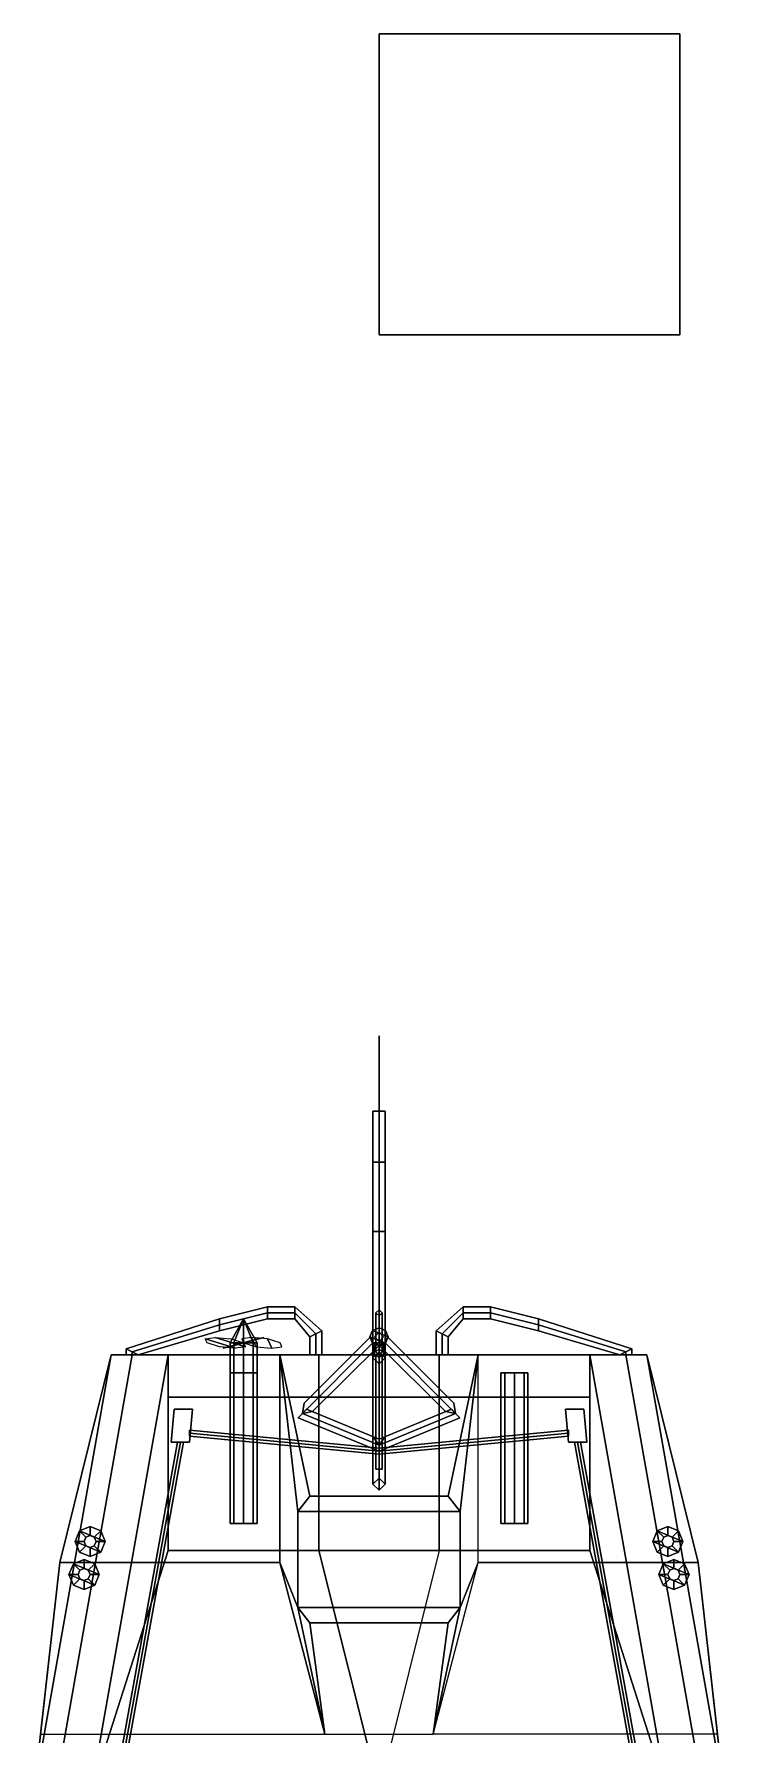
# Model space of a CAD drawing. Header units: millimetres. Extents: x -1.2 to 1.2, y -5.2 to 9.5.
# Drawn here: x -1.15 to 1.15, y 3.87 to 9.52 of the extents above; entities that cross this region are included whole.
import ezdxf

# ---------------------------------------------------------------- set-up
doc = ezdxf.new("R2010")
doc.units = ezdxf.units.MM
for name, color, linetype in [('flag', 1, 'Continuous'), ('h2', 2, 'Continuous'), ('propeller', 1, 'Continuous')]:
    doc.layers.add(name, color=color, linetype=linetype)

msp = doc.modelspace()

# ---------------------------------------------------------------- linework, layer by layer
for points in [[(1, 9.52, 4.19), (1, 9.52, 3.19), (0, 9.52, 3.19), (0, 9.52, 4.19)], [(1, 9.52, 3.19), (1, 8.52, 3.19), (0, 8.52, 3.19), (0, 9.52, 3.19)], [(0, 9.52, 3.19), (0, 8.52, 3.19), (0, 8.52, 4.19), (0, 9.52, 4.19)], [(0, 9.52, 4.19), (0, 8.52, 4.19), (1, 8.52, 4.19), (1, 9.52, 4.19)], [(1, 8.52, 4.19), (1, 8.52, 3.19), (1, 9.52, 3.19), (1, 9.52, 4.19)], [(0, 8.52, 4.19), (0, 8.52, 3.19), (1, 8.52, 3.19), (1, 8.52, 4.19)], [(-0.02, 5.94), (-0.02, 5.54, 0.01), (-0.02, 5.77, 0.04), (-0.02, 5.94, 0.04)], [(-0.02, 5.94, 0.04), (-0.02, 5.77, 0.04), (0.02, 5.77, 0.04), (0.02, 5.94, 0.04)], [(-0.02, 5.94), (-0.02, 5.17), (-0.02, 5.17, 0.01), (-0.02, 5.54, 0.01)], [(-0.02, 5.94, -0.34), (-0.02, 5.17, -0.34), (-0.02, 5.17), (-0.02, 5.94)], [(-0.02, 5.94), (-0.02, 5.94, 0.04), (0.02, 5.94, 0.04), (0.02, 5.94)], [(-0.02, 5.94, -0.34), (-0.02, 5.94), (0.02, 5.94), (0.02, 5.94, -0.34)], [(-0.02, 5.17, -0.34), (-0.02, 5.94, -0.34), (0.02, 5.94, -0.34), (0.02, 5.17, -0.34)], [(0.02, 5.94, 0.04), (0.02, 5.77, 0.04), (0.02, 5.54, 0.01), (0.02, 5.94)], [(0.02, 5.54, 0.01), (0.02, 5.17, 0.01), (0.02, 5.17), (0.02, 5.94)], [(0.02, 5.94), (0.02, 5.17), (0.02, 5.17, -0.34), (0.02, 5.94, -0.34)], [(-0.02, 5.77, 0.04), (-0.02, 5.54, 0.01), (0.02, 5.54, 0.01), (0.02, 5.77, 0.04)], [(-0.02, 5.54, 0.01), (-0.02, 5.17, 0.01), (0.02, 5.17, 0.01), (0.02, 5.54, 0.01)], [(-0.37, 5.27, 0.09), (-0.37, 5.29, 0.07), (-0.53, 5.25, 0.07), (-0.53, 5.23, 0.09)], [(-0.37, 5.29, 0.07), (-0.37, 5.27, 0.05), (-0.53, 5.23, 0.05), (-0.53, 5.25, 0.07)], [(-0.37, 5.27, 0.05), (-0.37, 5.25, 0.07), (-0.53, 5.21, 0.07), (-0.53, 5.23, 0.05)], [(-0.37, 5.25, 0.07), (-0.37, 5.27, 0.09), (-0.53, 5.23, 0.09), (-0.53, 5.21, 0.07)], [(-0.28, 5.27, 0.09), (-0.28, 5.29, 0.07), (-0.37, 5.29, 0.07), (-0.37, 5.27, 0.09)], [(-0.28, 5.29, 0.07), (-0.28, 5.27, 0.05), (-0.37, 5.27, 0.05), (-0.37, 5.29, 0.07)], [(-0.28, 5.27, 0.05), (-0.28, 5.25, 0.07), (-0.37, 5.25, 0.07), (-0.37, 5.27, 0.05)], [(-0.28, 5.25, 0.07), (-0.28, 5.27, 0.09), (-0.37, 5.27, 0.09), (-0.37, 5.25, 0.07)], [(-0.21, 5.2, 0.09), (-0.19, 5.21, 0.07), (-0.28, 5.29, 0.07), (-0.28, 5.27, 0.09)], [(-0.19, 5.21, 0.07), (-0.21, 5.2, 0.05), (-0.28, 5.27, 0.05), (-0.28, 5.29, 0.07)], [(-0.21, 5.2, 0.05), (-0.23, 5.19, 0.07), (-0.28, 5.25, 0.07), (-0.28, 5.27, 0.05)], [(-0.23, 5.19, 0.07), (-0.21, 5.2, 0.09), (-0.28, 5.27, 0.09), (-0.28, 5.25, 0.07)], [(-0.01, 5.14, 0.37), (0, 5.13, 0.38), (0, 5.28, 0.38), (-0.01, 5.27, 0.37)], [(0, 5.13, 0.27), (-0.01, 5.14, 0.28), (-0.01, 5.27, 0.28), (0, 5.28, 0.27)], [(0, 5.28, 0.27), (-0.01, 5.27, 0.28), (-0.01, 5.27, 0.37), (0, 5.28, 0.38)], [(0, 5.15, 0.36), (-0.01, 5.14, 0.37), (-0.01, 5.27, 0.37), (0, 5.26, 0.36)], [(-0.01, 5.14, 0.28), (0, 5.15, 0.29), (0, 5.26, 0.29), (-0.01, 5.27, 0.28)], [(-0.01, 5.27, 0.28), (0, 5.26, 0.29), (0, 5.26, 0.36), (-0.01, 5.27, 0.37)], [(0, 5.13, 0.38), (0.01, 5.14, 0.37), (0.01, 5.27, 0.37), (0, 5.28, 0.38)], [(0.01, 5.14, 0.28), (0, 5.13, 0.27), (0, 5.28, 0.27), (0.01, 5.27, 0.28)], [(0.01, 5.27, 0.28), (0, 5.28, 0.27), (0, 5.28, 0.38), (0.01, 5.27, 0.37)], [(0.01, 5.14, 0.37), (0, 5.15, 0.36), (0, 5.26, 0.36), (0.01, 5.27, 0.37)], [(0, 5.15, 0.29), (0.01, 5.14, 0.28), (0.01, 5.27, 0.28), (0, 5.26, 0.29)], [(0, 5.26, 0.29), (0.01, 5.27, 0.28), (0.01, 5.27, 0.37), (0, 5.26, 0.36)], [(0.19, 5.21, 0.07), (0.21, 5.2, 0.09), (0.28, 5.27, 0.09), (0.28, 5.29, 0.07)], [(0.21, 5.2, 0.05), (0.19, 5.21, 0.07), (0.28, 5.29, 0.07), (0.28, 5.27, 0.05)], [(0.23, 5.19, 0.07), (0.21, 5.2, 0.05), (0.28, 5.27, 0.05), (0.28, 5.25, 0.07)], [(0.21, 5.2, 0.09), (0.23, 5.19, 0.07), (0.28, 5.25, 0.07), (0.28, 5.27, 0.09)], [(0.28, 5.29, 0.07), (0.28, 5.27, 0.09), (0.37, 5.27, 0.09), (0.37, 5.29, 0.07)], [(0.28, 5.27, 0.05), (0.28, 5.29, 0.07), (0.37, 5.29, 0.07), (0.37, 5.27, 0.05)], [(0.28, 5.25, 0.07), (0.28, 5.27, 0.05), (0.37, 5.27, 0.05), (0.37, 5.25, 0.07)], [(0.28, 5.27, 0.09), (0.28, 5.25, 0.07), (0.37, 5.25, 0.07), (0.37, 5.27, 0.09)], [(0.37, 5.29, 0.07), (0.37, 5.27, 0.09), (0.53, 5.23, 0.09), (0.53, 5.25, 0.07)], [(0.37, 5.27, 0.05), (0.37, 5.29, 0.07), (0.53, 5.25, 0.07), (0.53, 5.23, 0.05)], [(0.37, 5.25, 0.07), (0.37, 5.27, 0.05), (0.53, 5.23, 0.05), (0.53, 5.21, 0.07)], [(0.37, 5.27, 0.09), (0.37, 5.25, 0.07), (0.53, 5.21, 0.07), (0.53, 5.23, 0.09)], [(-0.53, 5.23, 0.09), (-0.53, 5.25, 0.07), (-0.84, 5.15, 0.07), (-0.82, 5.14, 0.09)], [(-0.53, 5.25, 0.07), (-0.53, 5.23, 0.05), (-0.82, 5.14, 0.05), (-0.84, 5.15, 0.07)], [(-0.53, 5.23, 0.05), (-0.53, 5.21, 0.07), (-0.8, 5.13, 0.07), (-0.82, 5.14, 0.05)], [(-0.53, 5.21, 0.07), (-0.53, 5.23, 0.09), (-0.82, 5.14, 0.09), (-0.8, 5.13, 0.07)], [(-0.21, 5.2, 0.09), (-0.23, 5.19, 0.07), (-0.23, 5.13, 0.07), (-0.21, 5.13, 0.09)], [(-0.23, 5.19, 0.07), (-0.21, 5.2, 0.05), (-0.21, 5.13, 0.05), (-0.23, 5.13, 0.07)], [(-0.21, 5.2, 0.05), (-0.19, 5.21, 0.07), (-0.19, 5.13, 0.07), (-0.21, 5.13, 0.05)], [(-0.19, 5.21, 0.07), (-0.21, 5.2, 0.09), (-0.21, 5.13, 0.09), (-0.19, 5.13, 0.07)], [(-0.0212, 5.2112, 0.2), (-0.03, 5.19, 0.2), (-0.03, 5.19, 0.23), (-0.0212, 5.2112, 0.23)], [(-0.0212, 5.2112, 0.45), (-0.03, 5.19, 0.45), (-0.03, 5.19, 0.49), (-0.0212, 5.2112, 0.49)], [(0.03, 5.19, 0.49), (-0.0212, 5.2112, 0.49), (-0.03, 5.19, 0.49), (0.0212, 5.1688, 0.49)], [(0.03, 5.19, 0.23), (-0.0212, 5.2112, 0.23), (-0.03, 5.19, 0.23), (0.0212, 5.1688, 0.23)], [(0, 5.22, 0.2), (-0.0212, 5.2112, 0.2), (-0.0212, 5.2112, 0.23), (0, 5.22, 0.23)], [(0, 5.22, 0.45), (-0.0212, 5.2112, 0.45), (-0.0212, 5.2112, 0.49), (0, 5.22, 0.49)], [(0.0212, 5.2112, 0.49), (0, 5.22, 0.49), (-0.0212, 5.2112, 0.49), (0.03, 5.19, 0.49)], [(0.0212, 5.2112, 0.23), (0, 5.22, 0.23), (-0.0212, 5.2112, 0.23), (0.03, 5.19, 0.23)], [(0, 5.205, 0.01), (-0.015, 5.19, 0.01), (-0.015, 5.19, 0.2), (0, 5.205, 0.2)], [(0, 5.205, 0.36), (-0.015, 5.19, 0.36), (-0.015, 5.19, 0.45), (0, 5.205, 0.45)], [(0, 5.205, 0.23), (-0.015, 5.19, 0.23), (-0.015, 5.19, 0.29), (0, 5.205, 0.29)], [(0, 5.205, 0.29), (-0.015, 5.19, 0.29), (0, 5.175, 0.29), (0.015, 5.19, 0.29)], [(0.0212, 5.2112, 0.2), (0, 5.22, 0.2), (0, 5.22, 0.23), (0.0212, 5.2112, 0.23)], [(0.0212, 5.2112, 0.45), (0, 5.22, 0.45), (0, 5.22, 0.49), (0.0212, 5.2112, 0.49)], [(0.015, 5.19, 0.01), (0, 5.205, 0.01), (0, 5.205, 0.2), (0.015, 5.19, 0.2)], [(0.015, 5.19, 0.36), (0, 5.205, 0.36), (0, 5.205, 0.45), (0.015, 5.19, 0.45)], [(0.015, 5.19, 0.23), (0, 5.205, 0.23), (0, 5.205, 0.29), (0.015, 5.19, 0.29)], [(0.03, 5.19, 0.2), (0.0212, 5.2112, 0.2), (0.0212, 5.2112, 0.23), (0.03, 5.19, 0.23)], [(0.03, 5.19, 0.45), (0.0212, 5.2112, 0.45), (0.0212, 5.2112, 0.49), (0.03, 5.19, 0.49)], [(0.19, 5.21, 0.07), (0.21, 5.2, 0.05), (0.21, 5.13, 0.05), (0.19, 5.13, 0.07)], [(0.21, 5.2, 0.09), (0.19, 5.21, 0.07), (0.19, 5.13, 0.07), (0.21, 5.13, 0.09)], [(0.23, 5.19, 0.07), (0.21, 5.2, 0.09), (0.21, 5.13, 0.09), (0.23, 5.13, 0.07)], [(0.21, 5.2, 0.05), (0.23, 5.19, 0.07), (0.23, 5.13, 0.07), (0.21, 5.13, 0.05)], [(0.53, 5.25, 0.07), (0.53, 5.23, 0.09), (0.82, 5.14, 0.09), (0.84, 5.15, 0.07)], [(0.53, 5.23, 0.05), (0.53, 5.25, 0.07), (0.84, 5.15, 0.07), (0.82, 5.14, 0.05)], [(0.53, 5.21, 0.07), (0.53, 5.23, 0.05), (0.82, 5.14, 0.05), (0.8, 5.13, 0.07)], [(0.53, 5.23, 0.09), (0.53, 5.21, 0.07), (0.8, 5.13, 0.07), (0.82, 5.14, 0.09)], [(-0.82, 5.13, 0.05), (-0.84, 5.13, 0.07), (-0.84, 5.15, 0.07), (-0.82, 5.14, 0.05)], [(-0.84, 5.13, 0.07), (-0.82, 5.13, 0.09), (-0.82, 5.14, 0.09), (-0.84, 5.15, 0.07)], [(-0.0212, 5.1688, 0.49), (-0.0283, 5.19, 0.47), (-0.2487, 4.9696, 0.47), (-0.2546, 4.9354, 0.49)], [(-0.0283, 5.19, 0.47), (-0.0212, 5.1688, 0.45), (-0.2546, 4.9354, 0.45), (-0.2487, 4.9696, 0.47)], [(0, 5.1617, 0.47), (-0.0212, 5.1688, 0.49), (-0.2546, 4.9354, 0.49), (-0.2204, 4.9413, 0.47)], [(-0.0212, 5.1688, 0.45), (0, 5.1617, 0.47), (-0.2204, 4.9413, 0.47), (-0.2546, 4.9354, 0.45)], [(-0.03, 5.19, 0.2), (-0.0212, 5.1688, 0.2), (-0.0212, 5.1688, 0.23), (-0.03, 5.19, 0.23)], [(-0.03, 5.19, 0.45), (-0.0212, 5.1688, 0.45), (-0.0212, 5.1688, 0.49), (-0.03, 5.19, 0.49)], [(0.0212, 5.1688, 0.49), (-0.03, 5.19, 0.49), (-0.0212, 5.1688, 0.49), (0, 5.16, 0.49)], [(0.0212, 5.1688, 0.23), (-0.03, 5.19, 0.23), (-0.0212, 5.1688, 0.23), (0, 5.16, 0.23)], [(-0.0212, 5.1688, 0.2), (0, 5.16, 0.2), (0, 5.16, 0.23), (-0.0212, 5.1688, 0.23)], [(-0.0212, 5.1688, 0.45), (0, 5.16, 0.45), (0, 5.16, 0.49), (-0.0212, 5.1688, 0.49)], [(-0.02, 5.17), (-0.02, 5.17, -0.34), (0.02, 5.17, -0.34), (0.02, 5.17)], [(-0.02, 5.17, 0.01), (-0.02, 5.17), (0.02, 5.17), (0.02, 5.17, 0.01)], [(0, 5.16, 0.49), (-0.02, 5.17, 0.47), (-0.02, 4.8583, 0.47), (0, 4.83, 0.49)], [(-0.02, 5.17, 0.47), (0, 5.16, 0.45), (0, 4.83, 0.45), (-0.02, 4.8583, 0.47)], [(-0.015, 5.19, 0.01), (0, 5.175, 0.01), (0, 5.175, 0.2), (-0.015, 5.19, 0.2)], [(-0.015, 5.19, 0.36), (0, 5.175, 0.36), (0, 5.175, 0.45), (-0.015, 5.19, 0.45)], [(-0.015, 5.19, 0.23), (0, 5.175, 0.23), (0, 5.175, 0.29), (-0.015, 5.19, 0.29)], [(0, 5.13, 0.2), (-0.015, 5.13, 0.215), (-0.015, 5.17, 0.215), (0, 5.16, 0.2)], [(-0.015, 5.13, 0.215), (0, 5.13, 0.23), (0, 5.16, 0.23), (-0.015, 5.17, 0.215)], [(0, 5.15, 0.29), (-0.01, 5.14, 0.28), (-0.01, 5.14, 0.37), (0, 5.15, 0.36)], [(0, 5.175, 0.01), (0.015, 5.19, 0.01), (0.015, 5.19, 0.2), (0, 5.175, 0.2)], [(0, 5.175, 0.36), (0.015, 5.19, 0.36), (0.015, 5.19, 0.45), (0, 5.175, 0.45)], [(0, 5.175, 0.23), (0.015, 5.19, 0.23), (0.015, 5.19, 0.29), (0, 5.175, 0.29)], [(0.015, 5.13, 0.215), (0, 5.13, 0.2), (0, 5.16, 0.2), (0.015, 5.17, 0.215)], [(0, 5.13, 0.23), (0.015, 5.13, 0.215), (0.015, 5.17, 0.215), (0, 5.16, 0.23)], [(0.02, 5.17, 0.47), (0, 5.16, 0.49), (0, 4.83, 0.49), (0.02, 4.8583, 0.47)], [(0, 5.16, 0.45), (0.02, 5.17, 0.47), (0.02, 4.8583, 0.47), (0, 4.83, 0.45)], [(0, 5.16, 0.2), (0.0212, 5.1688, 0.2), (0.0212, 5.1688, 0.23), (0, 5.16, 0.23)], [(0.0212, 5.1688, 0.49), (0, 5.1617, 0.47), (0.2204, 4.9413, 0.47), (0.2546, 4.9354, 0.49)], [(0, 5.1617, 0.47), (0.0212, 5.1688, 0.45), (0.2546, 4.9354, 0.45), (0.2204, 4.9413, 0.47)], [(0, 5.16, 0.45), (0.0212, 5.1688, 0.45), (0.0212, 5.1688, 0.49), (0, 5.16, 0.49)], [(0.01, 5.14, 0.28), (0, 5.15, 0.29), (0, 5.15, 0.36), (0.01, 5.14, 0.37)], [(0.0212, 5.1688, 0.2), (0.03, 5.19, 0.2), (0.03, 5.19, 0.23), (0.0212, 5.1688, 0.23)], [(0.0283, 5.19, 0.47), (0.0212, 5.1688, 0.49), (0.2546, 4.9354, 0.49), (0.2487, 4.9696, 0.47)], [(0.0212, 5.1688, 0.45), (0.0283, 5.19, 0.47), (0.2487, 4.9696, 0.47), (0.2546, 4.9354, 0.45)], [(0.0212, 5.1688, 0.45), (0.03, 5.19, 0.45), (0.03, 5.19, 0.49), (0.0212, 5.1688, 0.49)], [(0.84, 5.13, 0.07), (0.82, 5.13, 0.05), (0.82, 5.14, 0.05), (0.84, 5.15, 0.07)], [(0.82, 5.13, 0.09), (0.84, 5.13, 0.07), (0.84, 5.15, 0.07), (0.82, 5.14, 0.09)], [(-0.82, 5.13, -0.26), (-1.0762, 3.68, -0.31), (-1.1462, 3.68, -0.18), (-0.89, 5.13, -0.13)], [(-0.89, 5.13, -0.13), (-0.89, 5.13, -0.13), (-1.1462, 3.68, -0.18), (-1.06, 4.44)], [(-0.7, 5.13, -0.32), (-0.9562, 3.68, -0.37), (-1.0762, 3.68, -0.31), (-0.82, 5.13, -0.26)], [(-0.89, 5.13, -0.13), (-0.89, 5.13, -0.13), (-1.06, 4.44), (-0.89, 5.13)], [(-0.89, 5.13), (-1.06, 4.44), (-1.06, 4.44, 0.36), (-0.89, 5.13, 0.36)], [(-0.89, 5.13, 0.36), (-1.06, 4.44, 0.36), (-0.33, 4.44, 0.44), (-0.33, 5.13, 0.44)], [(-0.7, 5.13, -0.32), (-0.7, 4.48, -0.3424), (-0.9562, 3.68, -0.37)], [(0, 5.13, 0.36), (-0.89, 5.13, 0.36), (-0.89, 5.13, 0.36), (-0.33, 5.13, 0.44)], [(0.89, 5.13), (-0.89, 5.13), (-0.89, 5.13, 0.36), (0.89, 5.13, 0.36)], [(0.2, 5.13, -0.03), (-0.2, 5.13, -0.03), (-0.89, 5.13), (0.89, 5.13)], [(-0.89, 5.13), (-0.2, 5.13, -0.03), (-0.7, 5.13, -0.03), (-0.89, 5.13)], [(-0.89, 5.13), (-0.7, 5.13, -0.03), (-0.7, 5.13, -0.32), (-0.82, 5.13, -0.26)], [(-0.89, 5.13, -0.13), (-0.89, 5.13), (-0.82, 5.13, -0.26), (-0.89, 5.13, -0.13)], [(-0.82, 5.13, 0.09), (-0.8, 5.13, 0.07), (-0.8, 5.13, 0.07), (-0.82, 5.14, 0.09)], [(-0.8, 5.13, 0.07), (-0.82, 5.13, 0.05), (-0.82, 5.14, 0.05), (-0.8, 5.13, 0.07)], [(-0.2, 5.13, -0.03), (-0.2, 4.99, -0.03), (-0.7, 4.99, -0.03), (-0.7, 5.13, -0.03)], [(-0.7, 5.13, -0.03), (-0.7, 4.99, -0.03), (-0.7, 4.99, -0.3248), (-0.7, 5.13, -0.32)], [(0, 5.13, 0.36), (-0.33, 5.13, 0.44), (-0.33, 5.13, 0.44), (0.33, 5.13, 0.44)], [(0.23, 4.66, 0.44), (0.33, 5.13, 0.44), (-0.33, 5.13, 0.44), (-0.23, 4.66, 0.44)], [(-0.23, 4.66, 0.44), (-0.33, 5.13, 0.44), (-0.33, 5.13, 0.44), (-0.27, 4.61, 0.44)], [(-0.27, 4.61, 0.44), (-0.33, 5.13, 0.44), (-0.33, 4.44, 0.44), (-0.27, 4.29, 0.44)], [(-0.2, 5.13, -0.32), (-0.2, 4.99, -0.3248), (-0.2, 4.99, -0.03), (-0.2, 5.13, -0.03)], [(0.2, 5.13, -0.32), (-0.2, 5.13, -0.32), (-0.2, 5.13, -0.03), (0.2, 5.13, -0.03)], [(0.2, 5.13, -0.32), (0.2, 4.99, -0.3248), (-0.2, 4.99, -0.3248), (-0.2, 5.13, -0.32)], [(0, 4.72, 0.44), (-0.02, 4.7, 0.44), (-0.02, 5.12, 1.5), (0, 5.14, 1.5)], [(0, 5.14, 1.5), (-0.02, 5.12, 1.5), (0, 5.1, 1.5), (0.02, 5.12, 1.5)], [(-0.02, 4.7, 0.44), (0, 4.68, 0.44), (0, 5.1, 1.5), (-0.02, 5.12, 1.5)], [(-0.01, 5.14, 0.28), (0, 5.13, 0.27), (0, 5.13, 0.38), (-0.01, 5.14, 0.37)], [(0, 4.75, 0.52), (-0.01, 4.75, 0.53), (-0.01, 5.13, 1), (0, 5.14, 1)], [(0, 5.14, 1), (-0.01, 5.13, 1), (-0.01, 5.13, 1.5), (0, 5.14, 1.5)], [(-0.01, 4.75, 0.53), (0, 4.75, 0.54), (0, 5.12, 1), (-0.01, 5.13, 1)], [(-0.01, 5.13, 1), (0, 5.12, 1), (0, 5.12, 1.5), (-0.01, 5.13, 1.5)], [(0, 5.13, 0.27), (0.01, 5.14, 0.28), (0.01, 5.14, 0.37), (0, 5.13, 0.38)], [(0.01, 4.75, 0.53), (0, 4.75, 0.52), (0, 5.14, 1), (0.01, 5.13, 1)], [(0.02, 4.7, 0.44), (0, 4.72, 0.44), (0, 5.14, 1.5), (0.02, 5.12, 1.5)], [(0.01, 5.13, 1), (0, 5.14, 1), (0, 5.14, 1.5), (0.01, 5.13, 1.5)], [(0, 4.75, 0.54), (0.01, 4.75, 0.53), (0.01, 5.13, 1), (0, 5.12, 1)], [(0, 5.12, 1), (0.01, 5.13, 1), (0.01, 5.13, 1.5), (0, 5.12, 1.5)], [(0, 4.68, 0.44), (0.02, 4.7, 0.44), (0.02, 5.12, 1.5), (0, 5.1, 1.5)], [(0.27, 4.61, 0.44), (0.33, 5.13, 0.44), (0.33, 5.13, 0.44), (0.23, 4.66, 0.44)], [(0.27, 4.29, 0.44), (0.33, 4.44, 0.44), (0.33, 5.13, 0.44), (0.27, 4.61, 0.44)], [(0.8, 5.13, 0.07), (0.82, 5.13, 0.09), (0.82, 5.14, 0.09), (0.8, 5.13, 0.07)], [(0.82, 5.13, 0.05), (0.8, 5.13, 0.07), (0.8, 5.13, 0.07), (0.82, 5.14, 0.05)], [(-0.4818, 5.07, -0.1782), (-0.495, 5.07, -0.21), (-0.495, 4.57, -0.21), (-0.4818, 4.57, -0.1782)], [(-0.495, 5.07, -0.21), (-0.4818, 5.07, -0.2418), (-0.4818, 4.57, -0.2418), (-0.495, 4.57, -0.21)], [(-0.45, 5.07, -0.165), (-0.4818, 5.07, -0.1782), (-0.4818, 4.57, -0.1782), (-0.45, 4.57, -0.165)], [(-0.4818, 5.07, -0.2418), (-0.45, 5.07, -0.255), (-0.45, 4.57, -0.255), (-0.4818, 4.57, -0.2418)], [(-0.4182, 5.07, -0.1782), (-0.45, 5.07, -0.165), (-0.45, 4.57, -0.165), (-0.4182, 4.57, -0.1782)], [(-0.45, 5.07, -0.255), (-0.4182, 5.07, -0.2418), (-0.4182, 4.57, -0.2418), (-0.45, 4.57, -0.255)], [(-0.405, 5.07, -0.21), (-0.4182, 5.07, -0.1782), (-0.4182, 4.57, -0.1782), (-0.405, 4.57, -0.21)], [(-0.4182, 5.07, -0.2418), (-0.405, 5.07, -0.21), (-0.405, 4.57, -0.21), (-0.4182, 4.57, -0.2418)], [(0.405, 5.07, -0.21), (0.4182, 5.07, -0.2418), (0.4182, 4.57, -0.2418), (0.405, 4.57, -0.21)], [(0.4182, 5.07, -0.1782), (0.405, 5.07, -0.21), (0.405, 4.57, -0.21), (0.4182, 4.57, -0.1782)], [(0.4182, 5.07, -0.2418), (0.45, 5.07, -0.255), (0.45, 4.57, -0.255), (0.4182, 4.57, -0.2418)], [(0.45, 5.07, -0.165), (0.4182, 5.07, -0.1782), (0.4182, 4.57, -0.1782), (0.45, 4.57, -0.165)], [(0.45, 5.07, -0.255), (0.4818, 5.07, -0.2418), (0.4818, 4.57, -0.2418), (0.45, 4.57, -0.255)], [(0.4818, 5.07, -0.1782), (0.45, 5.07, -0.165), (0.45, 4.57, -0.165), (0.4818, 4.57, -0.1782)], [(0.4818, 5.07, -0.2418), (0.495, 5.07, -0.21), (0.495, 4.57, -0.21), (0.4818, 4.57, -0.2418)], [(0.495, 5.07, -0.21), (0.4818, 5.07, -0.1782), (0.4818, 4.57, -0.1782), (0.495, 4.57, -0.21)], [(-0.2, 4.99, -0.03), (-0.2, 4.48, -0.3424), (-0.7, 4.48, -0.3424), (-0.7, 4.99, -0.03)], [(-0.7, 4.99, -0.03), (-0.7, 4.48, -0.3424), (-0.7, 4.48, -0.3424), (-0.7, 4.99, -0.3248)], [(-0.2, 4.99, -0.3248), (-0.2, 4.48, -0.3424), (-0.2, 4.48, -0.3424), (-0.2, 4.99, -0.03)], [(0.2, 4.99, -0.3248), (0.2, 4.48, -0.3424), (-0.2, 4.48, -0.3424), (-0.2, 4.99, -0.3248)], [(-0.69, 4.84, 0.36), (-0.69, 4.84, 0.49), (-0.68, 4.95, 0.49), (-0.68, 4.95, 0.36)], [(-0.68, 4.95, 0.49), (-0.69, 4.84, 0.49), (-0.63, 4.84, 0.49), (-0.62, 4.95, 0.49)], [(-0.68, 4.95, 0.36), (-0.68, 4.95, 0.49), (-0.62, 4.95, 0.49), (-0.62, 4.95, 0.36)], [(-0.62, 4.95, 0.49), (-0.63, 4.84, 0.49), (-0.63, 4.84, 0.36), (-0.62, 4.95, 0.36)], [(0, 4.81, 0.47), (0, 4.83, 0.49), (-0.2546, 4.9354, 0.49), (-0.2687, 4.9213, 0.47)], [(0, 4.83, 0.45), (0, 4.81, 0.47), (-0.2687, 4.9213, 0.47), (-0.2546, 4.9354, 0.45)], [(-0.2546, 4.9354, 0.45), (-0.2546, 4.9354, 0.45), (-0.2687, 4.9213, 0.47), (-0.2546, 4.9354, 0.49)], [(-0.2546, 4.9354, 0.45), (-0.2546, 4.9354, 0.45), (-0.2546, 4.9354, 0.49), (-0.2487, 4.9696, 0.47)], [(0, 4.83, 0.49), (0, 4.85, 0.47), (-0.2404, 4.9496, 0.47), (-0.2546, 4.9354, 0.49)], [(0, 4.85, 0.47), (0, 4.83, 0.45), (-0.2546, 4.9354, 0.45), (-0.2404, 4.9496, 0.47)], [(0.2546, 4.9354, 0.49), (0.2404, 4.9496, 0.47), (0, 4.85, 0.47), (0, 4.83, 0.49)], [(0.2404, 4.9496, 0.47), (0.2546, 4.9354, 0.45), (0, 4.83, 0.45), (0, 4.85, 0.47)], [(0.2687, 4.9213, 0.47), (0.2546, 4.9354, 0.49), (0, 4.83, 0.49), (0, 4.81, 0.47)], [(0.2546, 4.9354, 0.45), (0.2687, 4.9213, 0.47), (0, 4.81, 0.47), (0, 4.83, 0.45)], [(0.2546, 4.9354, 0.45), (0.2487, 4.9696, 0.47), (0.2546, 4.9354, 0.49), (0.2546, 4.9354, 0.45)], [(0.2546, 4.9354, 0.45), (0.2546, 4.9354, 0.49), (0.2687, 4.9213, 0.47), (0.2546, 4.9354, 0.45)], [(0.62, 4.95, 0.36), (0.63, 4.84, 0.36), (0.63, 4.84, 0.49), (0.62, 4.95, 0.49)], [(0.68, 4.95, 0.49), (0.68, 4.95, 0.36), (0.62, 4.95, 0.36), (0.62, 4.95, 0.49)], [(0.62, 4.95, 0.49), (0.63, 4.84, 0.49), (0.69, 4.84, 0.49), (0.68, 4.95, 0.49)], [(0.69, 4.84, 0.49), (0.69, 4.84, 0.36), (0.68, 4.95, 0.36), (0.68, 4.95, 0.49)], [(0, 4.81, 0.48), (0, 4.82, 0.47), (-0.63, 4.88, 0.47), (-0.63, 4.87, 0.48)], [(0, 4.82, 0.47), (0, 4.81, 0.46), (-0.63, 4.87, 0.46), (-0.63, 4.88, 0.47)], [(0, 4.8, 0.47), (0, 4.81, 0.48), (-0.63, 4.87, 0.48), (-0.63, 4.86, 0.47)], [(0, 4.81, 0.46), (0, 4.8, 0.47), (-0.63, 4.86, 0.47), (-0.63, 4.87, 0.46)], [(0, 4.81, 0.46), (0, 4.82, 0.47), (0.63, 4.88, 0.47), (0.63, 4.87, 0.46)], [(0, 4.82, 0.47), (0, 4.81, 0.48), (0.63, 4.87, 0.48), (0.63, 4.88, 0.47)], [(0, 4.8, 0.47), (0, 4.81, 0.46), (0.63, 4.87, 0.46), (0.63, 4.86, 0.47)], [(0, 4.81, 0.48), (0, 4.8, 0.47), (0.63, 4.86, 0.47), (0.63, 4.87, 0.48)], [(-0.66, 4.84, 0.48), (-0.67, 4.84, 0.47), (-0.96, 3.24, 0.41), (-0.95, 3.24, 0.42)], [(-0.67, 4.84, 0.47), (-0.66, 4.84, 0.46), (-0.95, 3.24, 0.4), (-0.96, 3.24, 0.41)], [(-0.65, 4.84, 0.47), (-0.66, 4.84, 0.48), (-0.95, 3.24, 0.42), (-0.94, 3.24, 0.41)], [(-0.66, 4.84, 0.46), (-0.65, 4.84, 0.47), (-0.94, 3.24, 0.41), (-0.95, 3.24, 0.4)], [(-0.63, 4.84, 0.36), (-0.63, 4.84, 0.49), (-0.69, 4.84, 0.49), (-0.69, 4.84, 0.36)], [(0.63, 4.84, 0.49), (0.63, 4.84, 0.36), (0.69, 4.84, 0.36), (0.69, 4.84, 0.49)], [(0.66, 4.84, 0.48), (0.65, 4.84, 0.47), (0.94, 3.24, 0.41), (0.95, 3.24, 0.42)], [(0.65, 4.84, 0.47), (0.66, 4.84, 0.46), (0.95, 3.24, 0.4), (0.94, 3.24, 0.41)], [(0.67, 4.84, 0.47), (0.66, 4.84, 0.48), (0.95, 3.24, 0.42), (0.96, 3.24, 0.41)], [(0.66, 4.84, 0.46), (0.67, 4.84, 0.47), (0.96, 3.24, 0.41), (0.95, 3.24, 0.4)], [(-0.23, 4.66, 0.47), (-0.23, 4.66, 0.44), (-0.27, 4.61, 0.44), (-0.27, 4.61, 0.47)], [(-0.23, 4.66, 0.47), (-0.27, 4.61, 0.47), (0.27, 4.61, 0.47), (0.23, 4.66, 0.47)], [(0.23, 4.66, 0.47), (0.23, 4.66, 0.44), (-0.23, 4.66, 0.44), (-0.23, 4.66, 0.47)], [(0.27, 4.61, 0.47), (0.27, 4.61, 0.44), (0.23, 4.66, 0.44), (0.23, 4.66, 0.47)], [(-0.27, 4.61, 0.47), (-0.27, 4.61, 0.44), (-0.27, 4.29, 0.44), (-0.27, 4.29, 0.47)], [(-0.27, 4.61, 0.47), (-0.27, 4.29, 0.47), (0.27, 4.29, 0.47), (0.27, 4.61, 0.47)], [(0.27, 4.29, 0.47), (0.27, 4.29, 0.44), (0.27, 4.61, 0.44), (0.27, 4.61, 0.47)], [(-0.9741, 4.5241, 0.47), (-0.98, 4.51, 0.47), (-1.01, 4.51, 0.49), (-0.9954, 4.5454, 0.49)], [(-0.91, 4.51, 0.49), (-0.9954, 4.5454, 0.49), (-1.01, 4.51, 0.49), (-0.9246, 4.4746, 0.49)], [(-0.96, 4.53, 0.47), (-0.9741, 4.5241, 0.47), (-0.9954, 4.5454, 0.49), (-0.96, 4.56, 0.49)], [(-0.9246, 4.5454, 0.49), (-0.96, 4.56, 0.49), (-0.9954, 4.5454, 0.49), (-0.91, 4.51, 0.49)], [(-0.9741, 4.5241, 0.36), (-0.98, 4.51, 0.36), (-0.98, 4.51, 0.47), (-0.9741, 4.5241, 0.47)], [(-0.96, 4.53, 0.36), (-0.9741, 4.5241, 0.36), (-0.9741, 4.5241, 0.47), (-0.96, 4.53, 0.47)], [(-0.9459, 4.5241, 0.47), (-0.96, 4.53, 0.47), (-0.96, 4.56, 0.49), (-0.9246, 4.5454, 0.49)], [(-0.9459, 4.5241, 0.36), (-0.96, 4.53, 0.36), (-0.96, 4.53, 0.47), (-0.9459, 4.5241, 0.47)], [(-0.94, 4.51, 0.47), (-0.9459, 4.5241, 0.47), (-0.9246, 4.5454, 0.49), (-0.91, 4.51, 0.49)], [(-0.94, 4.51, 0.36), (-0.9459, 4.5241, 0.36), (-0.9459, 4.5241, 0.47), (-0.94, 4.51, 0.47)], [(1.01, 4.51, 0.49), (0.9246, 4.5454, 0.49), (0.91, 4.51, 0.49), (0.9954, 4.4746, 0.49)], [(0.9459, 4.5241, 0.47), (0.94, 4.51, 0.47), (0.91, 4.51, 0.49), (0.9246, 4.5454, 0.49)], [(0.9954, 4.5454, 0.49), (0.96, 4.56, 0.49), (0.9246, 4.5454, 0.49), (1.01, 4.51, 0.49)], [(0.96, 4.53, 0.47), (0.9459, 4.5241, 0.47), (0.9246, 4.5454, 0.49), (0.96, 4.56, 0.49)], [(0.9459, 4.5241, 0.36), (0.94, 4.51, 0.36), (0.94, 4.51, 0.47), (0.9459, 4.5241, 0.47)], [(0.96, 4.53, 0.36), (0.9459, 4.5241, 0.36), (0.9459, 4.5241, 0.47), (0.96, 4.53, 0.47)], [(0.9741, 4.5241, 0.47), (0.96, 4.53, 0.47), (0.96, 4.56, 0.49), (0.9954, 4.5454, 0.49)], [(0.9741, 4.5241, 0.36), (0.96, 4.53, 0.36), (0.96, 4.53, 0.47), (0.9741, 4.5241, 0.47)], [(0.98, 4.51, 0.47), (0.9741, 4.5241, 0.47), (0.9954, 4.5454, 0.49), (1.01, 4.51, 0.49)], [(0.98, 4.51, 0.36), (0.9741, 4.5241, 0.36), (0.9741, 4.5241, 0.47), (0.98, 4.51, 0.47)], [(-0.98, 4.51, 0.47), (-0.9741, 4.4959, 0.47), (-0.9954, 4.4746, 0.49), (-1.01, 4.51, 0.49)], [(-0.9246, 4.4746, 0.49), (-1.01, 4.51, 0.49), (-0.9954, 4.4746, 0.49), (-0.96, 4.46, 0.49)], [(-0.9741, 4.4959, 0.47), (-0.96, 4.49, 0.47), (-0.96, 4.46, 0.49), (-0.9954, 4.4746, 0.49)], [(-0.98, 4.51, 0.36), (-0.9741, 4.4959, 0.36), (-0.9741, 4.4959, 0.47), (-0.98, 4.51, 0.47)], [(-0.9741, 4.4959, 0.36), (-0.96, 4.49, 0.36), (-0.96, 4.49, 0.47), (-0.9741, 4.4959, 0.47)], [(-0.96, 4.49, 0.36), (-0.9459, 4.4959, 0.36), (-0.9459, 4.4959, 0.47), (-0.96, 4.49, 0.47)], [(-0.96, 4.49, 0.47), (-0.9459, 4.4959, 0.47), (-0.9246, 4.4746, 0.49), (-0.96, 4.46, 0.49)], [(-0.2, 4.48, -0.3424), (0, 3.68, -0.37), (-0.9562, 3.68, -0.37), (-0.7, 4.48, -0.3424)], [(-0.9459, 4.4959, 0.36), (-0.94, 4.51, 0.36), (-0.94, 4.51, 0.47), (-0.9459, 4.4959, 0.47)], [(-0.9459, 4.4959, 0.47), (-0.94, 4.51, 0.47), (-0.91, 4.51, 0.49), (-0.9246, 4.4746, 0.49)], [(0.2, 4.48, -0.3424), (0, 3.68, -0.37), (-0.2, 4.48, -0.3424)], [(0.9954, 4.4746, 0.49), (0.91, 4.51, 0.49), (0.9246, 4.4746, 0.49), (0.96, 4.46, 0.49)], [(0.94, 4.51, 0.47), (0.9459, 4.4959, 0.47), (0.9246, 4.4746, 0.49), (0.91, 4.51, 0.49)], [(0.9459, 4.4959, 0.47), (0.96, 4.49, 0.47), (0.96, 4.46, 0.49), (0.9246, 4.4746, 0.49)], [(0.94, 4.51, 0.36), (0.9459, 4.4959, 0.36), (0.9459, 4.4959, 0.47), (0.94, 4.51, 0.47)], [(0.9459, 4.4959, 0.36), (0.96, 4.49, 0.36), (0.96, 4.49, 0.47), (0.9459, 4.4959, 0.47)], [(0.96, 4.49, 0.36), (0.9741, 4.4959, 0.36), (0.9741, 4.4959, 0.47), (0.96, 4.49, 0.47)], [(0.96, 4.49, 0.47), (0.9741, 4.4959, 0.47), (0.9954, 4.4746, 0.49), (0.96, 4.46, 0.49)], [(0.9741, 4.4959, 0.36), (0.98, 4.51, 0.36), (0.98, 4.51, 0.47), (0.9741, 4.4959, 0.47)], [(0.9741, 4.4959, 0.47), (0.98, 4.51, 0.47), (1.01, 4.51, 0.49), (0.9954, 4.4746, 0.49)], [(-1.06, 4.44), (-1.06, 4.44), (-1.1462, 3.68, -0.18), (-1.1462, 3.68)], [(-1.06, 4.44), (-1.1462, 3.68), (-1.1246, 3.87, 0.36), (-1.06, 4.44, 0.36)], [(-1.06, 4.44, 0.36), (-1.1246, 3.87, 0.36), (-0.18, 3.87, 0.44), (-0.33, 4.44, 0.44)], [(-0.93, 4.4, 0.49), (-1.0154, 4.4354, 0.49), (-1.03, 4.4, 0.49), (-0.9446, 4.3646, 0.49)], [(-0.9941, 4.4141, 0.47), (-1, 4.4, 0.47), (-1.03, 4.4, 0.49), (-1.0154, 4.4354, 0.49)], [(-0.9446, 4.4354, 0.49), (-0.98, 4.45, 0.49), (-1.0154, 4.4354, 0.49), (-0.93, 4.4, 0.49)], [(-0.98, 4.42, 0.47), (-0.9941, 4.4141, 0.47), (-1.0154, 4.4354, 0.49), (-0.98, 4.45, 0.49)], [(-0.9941, 4.4141, 0.36), (-1, 4.4, 0.36), (-1, 4.4, 0.47), (-0.9941, 4.4141, 0.47)], [(-0.98, 4.42, 0.36), (-0.9941, 4.4141, 0.36), (-0.9941, 4.4141, 0.47), (-0.98, 4.42, 0.47)], [(-0.9659, 4.4141, 0.47), (-0.98, 4.42, 0.47), (-0.98, 4.45, 0.49), (-0.9446, 4.4354, 0.49)], [(-0.9659, 4.4141, 0.36), (-0.98, 4.42, 0.36), (-0.98, 4.42, 0.47), (-0.9659, 4.4141, 0.47)], [(-0.96, 4.4, 0.47), (-0.9659, 4.4141, 0.47), (-0.9446, 4.4354, 0.49), (-0.93, 4.4, 0.49)], [(-0.96, 4.4, 0.36), (-0.9659, 4.4141, 0.36), (-0.9659, 4.4141, 0.47), (-0.96, 4.4, 0.47)], [(-0.33, 4.44, 0.44), (-0.18, 3.87, 0.44), (-0.18, 3.87, 0.44), (-0.27, 4.29, 0.44)], [(0.27, 4.29, 0.44), (0.18, 3.87, 0.44), (0.18, 3.87, 0.44), (0.33, 4.44, 0.44)], [(0.9659, 4.4141, 0.47), (0.96, 4.4, 0.47), (0.93, 4.4, 0.49), (0.9446, 4.4354, 0.49)], [(1.03, 4.4, 0.49), (0.9446, 4.4354, 0.49), (0.93, 4.4, 0.49), (1.0154, 4.3646, 0.49)], [(0.98, 4.42, 0.47), (0.9659, 4.4141, 0.47), (0.9446, 4.4354, 0.49), (0.98, 4.45, 0.49)], [(1.0154, 4.4354, 0.49), (0.98, 4.45, 0.49), (0.9446, 4.4354, 0.49), (1.03, 4.4, 0.49)], [(0.9659, 4.4141, 0.36), (0.96, 4.4, 0.36), (0.96, 4.4, 0.47), (0.9659, 4.4141, 0.47)], [(0.98, 4.42, 0.36), (0.9659, 4.4141, 0.36), (0.9659, 4.4141, 0.47), (0.98, 4.42, 0.47)], [(0.9941, 4.4141, 0.47), (0.98, 4.42, 0.47), (0.98, 4.45, 0.49), (1.0154, 4.4354, 0.49)], [(0.9941, 4.4141, 0.36), (0.98, 4.42, 0.36), (0.98, 4.42, 0.47), (0.9941, 4.4141, 0.47)], [(1, 4.4, 0.47), (0.9941, 4.4141, 0.47), (1.0154, 4.4354, 0.49), (1.03, 4.4, 0.49)], [(1, 4.4, 0.36), (0.9941, 4.4141, 0.36), (0.9941, 4.4141, 0.47), (1, 4.4, 0.47)], [(-0.9446, 4.3646, 0.49), (-1.03, 4.4, 0.49), (-1.0154, 4.3646, 0.49), (-0.98, 4.35, 0.49)], [(-1, 4.4, 0.47), (-0.9941, 4.3859, 0.47), (-1.0154, 4.3646, 0.49), (-1.03, 4.4, 0.49)], [(-0.9941, 4.3859, 0.47), (-0.98, 4.38, 0.47), (-0.98, 4.35, 0.49), (-1.0154, 4.3646, 0.49)], [(-1, 4.4, 0.36), (-0.9941, 4.3859, 0.36), (-0.9941, 4.3859, 0.47), (-1, 4.4, 0.47)], [(-0.9941, 4.3859, 0.36), (-0.98, 4.38, 0.36), (-0.98, 4.38, 0.47), (-0.9941, 4.3859, 0.47)], [(-0.98, 4.38, 0.47), (-0.9659, 4.3859, 0.47), (-0.9446, 4.3646, 0.49), (-0.98, 4.35, 0.49)], [(-0.98, 4.38, 0.36), (-0.9659, 4.3859, 0.36), (-0.9659, 4.3859, 0.47), (-0.98, 4.38, 0.47)], [(-0.9659, 4.3859, 0.47), (-0.96, 4.4, 0.47), (-0.93, 4.4, 0.49), (-0.9446, 4.3646, 0.49)], [(-0.9659, 4.3859, 0.36), (-0.96, 4.4, 0.36), (-0.96, 4.4, 0.47), (-0.9659, 4.3859, 0.47)], [(0.96, 4.4, 0.47), (0.9659, 4.3859, 0.47), (0.9446, 4.3646, 0.49), (0.93, 4.4, 0.49)], [(1.0154, 4.3646, 0.49), (0.93, 4.4, 0.49), (0.9446, 4.3646, 0.49), (0.98, 4.35, 0.49)], [(0.9659, 4.3859, 0.47), (0.98, 4.38, 0.47), (0.98, 4.35, 0.49), (0.9446, 4.3646, 0.49)], [(0.96, 4.4, 0.36), (0.9659, 4.3859, 0.36), (0.9659, 4.3859, 0.47), (0.96, 4.4, 0.47)], [(0.9659, 4.3859, 0.36), (0.98, 4.38, 0.36), (0.98, 4.38, 0.47), (0.9659, 4.3859, 0.47)], [(0.98, 4.38, 0.36), (0.9941, 4.3859, 0.36), (0.9941, 4.3859, 0.47), (0.98, 4.38, 0.47)], [(0.98, 4.38, 0.47), (0.9941, 4.3859, 0.47), (1.0154, 4.3646, 0.49), (0.98, 4.35, 0.49)], [(0.9941, 4.3859, 0.36), (1, 4.4, 0.36), (1, 4.4, 0.47), (0.9941, 4.3859, 0.47)], [(0.9941, 4.3859, 0.47), (1, 4.4, 0.47), (1.03, 4.4, 0.49), (1.0154, 4.3646, 0.49)], [(-0.27, 4.29, 0.47), (-0.27, 4.29, 0.44), (-0.23, 4.24, 0.44), (-0.23, 4.24, 0.47)], [(-0.27, 4.29, 0.47), (-0.23, 4.24, 0.47), (0.23, 4.24, 0.47), (0.27, 4.29, 0.47)], [(-0.27, 4.29, 0.44), (-0.18, 3.87, 0.44), (-0.18, 3.87, 0.44), (-0.23, 4.24, 0.44)], [(-0.23, 4.24, 0.47), (-0.23, 4.24, 0.44), (0.23, 4.24, 0.44), (0.23, 4.24, 0.47)], [(-0.23, 4.24, 0.44), (-0.18, 3.87, 0.44), (0.18, 3.87, 0.44), (0.23, 4.24, 0.44)], [(0.23, 4.24, 0.44), (0.18, 3.87, 0.44), (0.18, 3.87, 0.44), (0.27, 4.29, 0.44)], [(0.23, 4.24, 0.47), (0.23, 4.24, 0.44), (0.27, 4.29, 0.44), (0.27, 4.29, 0.47)]]:
    msp.add_3dface(points)
at = {"layer": 'flag'}
for points in [[(0, 6.19, 1.5), (0, 5.94, 1.25), (0, 5.84, 1.5), (0, 6.19, 1.5)], [(0, 6.19, 1), (0, 5.84, 1), (0, 5.94, 1.25), (0, 6.19, 1)], [(0, 5.94, 1.25), (0, 5.84, 1), (0, 5.84, 1.5), (0, 5.94, 1.25)], [(0, 5.84, 1), (0, 5.49, 1), (0, 5.49, 1.5), (0, 5.84, 1.5)], [(0, 5.49, 1), (0, 5.14, 1), (0, 5.14, 1.5), (0, 5.49, 1.5)]]:
    msp.add_3dface(points, dxfattribs=at)
at = {"layer": 'h2'}
for points in [[(0, 5.13, 0.36), (0.89, 5.13, 0.36), (0.89, 5.13, 0.36), (0.33, 5.13, 0.44)], [(0.2, 5.13, -0.03), (0.2, 4.99, -0.03), (0.7, 4.99, -0.03), (0.7, 5.13, -0.03)], [(0.2, 5.13, -0.32), (0.2, 4.99, -0.3248), (0.2, 4.99, -0.03), (0.2, 5.13, -0.03)], [(0.89, 5.13), (0.2, 5.13, -0.03), (0.7, 5.13, -0.03), (0.89, 5.13)], [(0.89, 5.13, 0.36), (1.06, 4.44, 0.36), (0.33, 4.44, 0.44), (0.33, 5.13, 0.44)], [(0.7, 5.13, -0.32), (0.9562, 3.68, -0.37), (1.0762, 3.68, -0.31), (0.82, 5.13, -0.26)], [(0.7, 5.13, -0.32), (0.7, 4.48, -0.3424), (0.9562, 3.68, -0.37), (0.7, 5.13, -0.32)], [(0.7, 5.13, -0.03), (0.7, 4.99, -0.03), (0.7, 4.99, -0.3248), (0.7, 5.13, -0.32)], [(0.89, 5.13), (0.7, 5.13, -0.03), (0.7, 5.13, -0.32), (0.89, 5.13, -0.13)], [(0.89, 5.13, -0.13), (0.7, 5.13, -0.32), (0.82, 5.13, -0.26)], [(0.82, 5.13, -0.26), (1.0762, 3.68, -0.31), (1.1462, 3.68, -0.18), (0.89, 5.13, -0.13)], [(0.89, 5.13), (1.06, 4.44), (1.06, 4.44, 0.36), (0.89, 5.13, 0.36)], [(0.89, 5.13, -0.13), (0.89, 5.13, -0.13), (1.1462, 3.68, -0.18), (1.06, 4.44)], [(0.89, 5.13, -0.13), (0.89, 5.13, -0.13), (1.06, 4.44), (0.89, 5.13)], [(0.2, 4.99, -0.03), (0.2, 4.48, -0.3424), (0.7, 4.48, -0.3424), (0.7, 4.99, -0.03)], [(0.2, 4.99, -0.3248), (0.2, 4.48, -0.3424), (0.2, 4.48, -0.3424), (0.2, 4.99, -0.03)], [(0.7, 4.99, -0.03), (0.7, 4.48, -0.3424), (0.7, 4.48, -0.3424), (0.7, 4.99, -0.3248)], [(0.2, 4.48, -0.3424), (0, 3.68, -0.37), (0.9562, 3.68, -0.37), (0.7, 4.48, -0.3424)], [(1.06, 4.44, 0.36), (1.1246, 3.87, 0.36), (0.18, 3.87, 0.44), (0.33, 4.44, 0.44)], [(1.06, 4.44), (1.1462, 3.68), (1.1246, 3.87, 0.36), (1.06, 4.44, 0.36)], [(1.06, 4.44), (1.06, 4.44), (1.1462, 3.68, -0.18), (1.1462, 3.68)]]:
    msp.add_3dface(points, dxfattribs=at)
at = {"layer": 'propeller'}
for points in [[(-0.495, 5.17, -0.21), (-0.4818, 5.17, -0.1782), (-0.45, 5.25, -0.21)], [(-0.4818, 5.17, -0.2418), (-0.495, 5.17, -0.21), (-0.45, 5.25, -0.21)], [(-0.4818, 5.17, -0.1782), (-0.45, 5.17, -0.165), (-0.45, 5.25, -0.21)], [(-0.45, 5.17, -0.255), (-0.4818, 5.17, -0.2418), (-0.45, 5.25, -0.21)], [(-0.4182, 5.17, -0.1782), (-0.405, 5.17, -0.21), (-0.45, 5.25, -0.21)], [(-0.45, 5.17, -0.165), (-0.4182, 5.17, -0.1782), (-0.45, 5.25, -0.21)], [(-0.4182, 5.17, -0.2418), (-0.45, 5.17, -0.255), (-0.45, 5.25, -0.21)], [(-0.405, 5.17, -0.21), (-0.4182, 5.17, -0.2418), (-0.45, 5.25, -0.21)], [(-0.5444, 5.1881, -0.1864), (-0.4439, 5.1572, -0.2617), (-0.4768, 5.1519, -0.3036), (-0.5774, 5.1828, -0.2283)], [(-0.5774, 5.1828, -0.2283), (-0.4768, 5.1519, -0.3036), (-0.5296, 5.1572, -0.3112), (-0.5712, 5.17, -0.28)], [(-0.4917, 5.1828, -0.1788), (-0.45, 5.17, -0.21), (-0.4439, 5.1572, -0.2617), (-0.5444, 5.1881, -0.1864)], [(-0.3824, 5.1881, -0.14), (-0.4978, 5.1572, -0.1895), (-0.5176, 5.1519, -0.14), (-0.4022, 5.1828, -0.0905)], [(-0.4022, 5.1828, -0.0905), (-0.5176, 5.1519, -0.14), (-0.4978, 5.1572, -0.0905), (-0.45, 5.17, -0.07)], [(-0.4022, 5.1828, -0.1895), (-0.45, 5.17, -0.21), (-0.4978, 5.1572, -0.1895), (-0.3824, 5.1881, -0.14)], [(-0.495, 5.17, -0.21), (-0.4818, 5.17, -0.2418), (-0.4818, 5.07, -0.2418), (-0.495, 5.07, -0.21)], [(-0.4818, 5.17, -0.1782), (-0.495, 5.17, -0.21), (-0.495, 5.07, -0.21), (-0.4818, 5.07, -0.1782)], [(-0.4818, 5.17, -0.2418), (-0.45, 5.17, -0.255), (-0.45, 5.07, -0.255), (-0.4818, 5.07, -0.2418)], [(-0.45, 5.17, -0.165), (-0.4818, 5.17, -0.1782), (-0.4818, 5.07, -0.1782), (-0.45, 5.07, -0.165)], [(-0.4561, 5.1828, -0.2617), (-0.45, 5.17, -0.21), (-0.4083, 5.1572, -0.1788), (-0.4232, 5.1881, -0.3036)], [(-0.45, 5.17, -0.255), (-0.4182, 5.17, -0.2418), (-0.4182, 5.07, -0.2418), (-0.45, 5.07, -0.255)], [(-0.4182, 5.17, -0.1782), (-0.45, 5.17, -0.165), (-0.45, 5.07, -0.165), (-0.4182, 5.07, -0.1782)], [(-0.4232, 5.1881, -0.3036), (-0.4083, 5.1572, -0.1788), (-0.3556, 5.1519, -0.1864), (-0.3704, 5.1828, -0.3112)], [(-0.4182, 5.17, -0.2418), (-0.405, 5.17, -0.21), (-0.405, 5.07, -0.21), (-0.4182, 5.07, -0.2418)], [(-0.405, 5.17, -0.21), (-0.4182, 5.17, -0.1782), (-0.4182, 5.07, -0.1782), (-0.405, 5.07, -0.21)], [(-0.3704, 5.1828, -0.3112), (-0.3556, 5.1519, -0.1864), (-0.3226, 5.1572, -0.2283), (-0.3288, 5.17, -0.28)]]:
    msp.add_3dface(points, dxfattribs=at)

doc.saveas('drawing.dxf')
